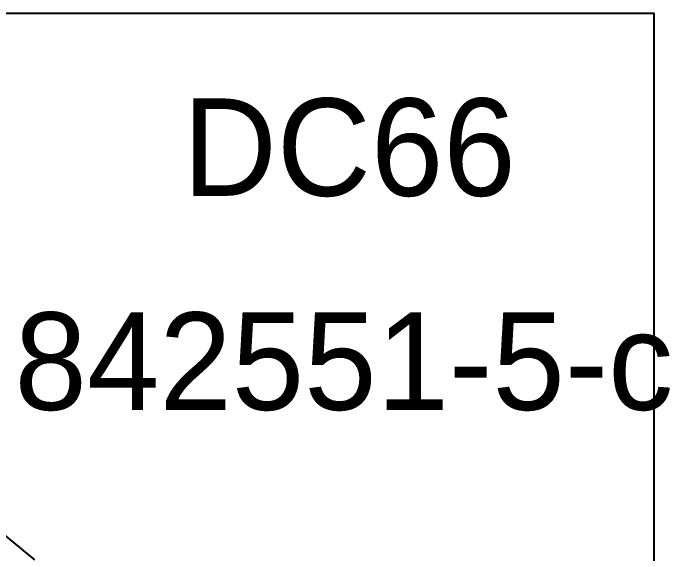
# Model space of a CAD drawing. Extents: x 548357 to 553070, y 1834500 to 1842500.
# Drawn here: x 552039.2 to 552511.3, y 1840111.6 to 1840500 of the extents above; entities that cross this region are included whole.
import ezdxf

# ---------------------------------------------------------------- set-up
doc = ezdxf.new("R2010")
doc.units = 0
for name, color, linetype in [('Level 30', 7, 'Continuous'), ('Level 55', 7, 'Continuous'), ('Level 61', 7, 'Continuous'), ('Level 62', 7, 'Continuous')]:
    doc.layers.add(name, color=color, linetype=linetype)

msp = doc.modelspace()

# ---------------------------------------------------------------- linework, layer by layer
at = {"layer": 'Level 30'}
msp.add_lwpolyline([(551581.21, 1840482.68), (551658.36, 1840422.2), (551698.44, 1840391.35), (551735.68, 1840360.7), (551883.75, 1840245.69), (551916.43, 1840218.87), (551967.82, 1840178.59), (552010.47, 1840143.55), (552054.6, 1840107.31)], dxfattribs=at)
at = {"layer": 'Level 61'}
for p in [(548500, 1840500), (552500, 1837500)]:
    msp.add_line(p, (552500, 1840500), dxfattribs=at)

# ---------------------------------------------------------------- texts
at = {"layer": 'Level 55'}
msp.add_text('842551-5-c', height=70, dxfattribs=at).set_placement((552040.18, 1840215))
at = {"layer": 'Level 62'}
msp.add_text('DC66', height=70, dxfattribs=at).set_placement((552161.18, 1840368.75))

doc.saveas('drawing.dxf')
